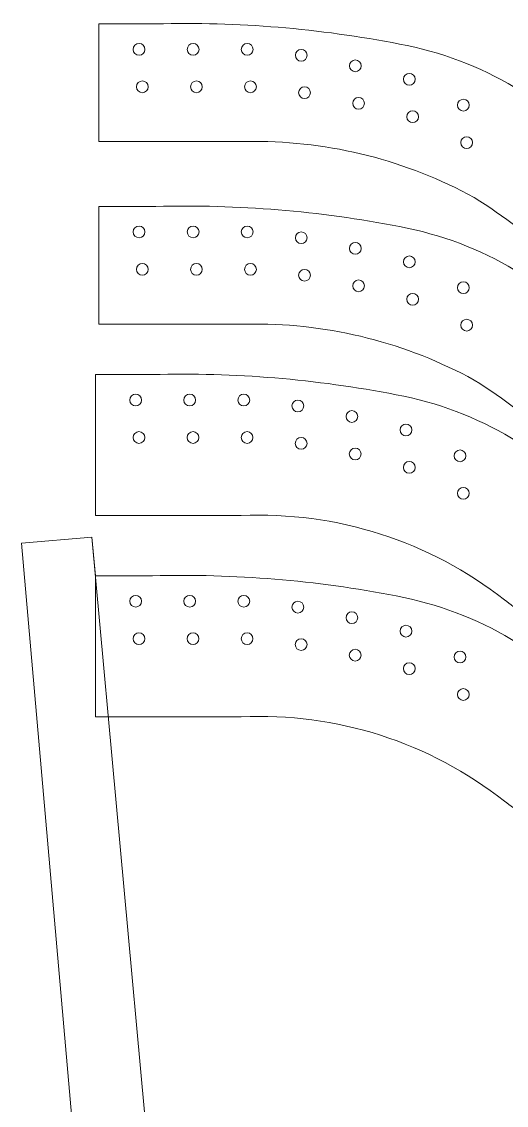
# Model space of a CAD drawing. Header units: inches. Extents: x -25.4 to 25.4, y -23 to 23.1.
# Drawn here: x -25.42 to -15.1, y 0.02 to 23.08 of the extents above; entities that cross this region are included whole.
import ezdxf

# ---------------------------------------------------------------- set-up
doc = ezdxf.new("R2010")
doc.units = ezdxf.units.IN
doc.header["$MEASUREMENT"] = 0
doc.layers.add('cut', color=6, linetype='Continuous', lineweight=0)
doc.layers.add('Layer 1', color=7, linetype='Continuous', true_color=0xffffff, plot=False)

msp = doc.modelspace()

# ---------------------------------------------------------------- linework, layer by layer
at = {"layer": 'cut', "color": 6, "lineweight": 9, "true_color": 0xff00ff}
for points in [[(-17.376, 22.6), (-19.083, 22.933), (-20.821, 23.077), (-22.56, 23.028)], [(-23.773, 23.028), (-23.773, 23.028), (-22.56, 23.028), (-22.56, 23.028)], [(-23.773, 23.028), (-23.773, 23.028), (-23.773, 20.528), (-23.773, 20.528)], [(-12.936, 19.963), (-14.056, 21.341), (-15.63, 22.275), (-17.376, 22.6)], [(-23.773, 20.528), (-23.773, 20.528), (-20.483, 20.528), (-20.483, 20.528)], [(-15.787, 19.334), (-17.226, 20.124), (-18.842, 20.534), (-20.483, 20.528)], [(-23.773, 19.144), (-23.773, 19.144), (-22.56, 19.144), (-22.56, 19.144)], [(-23.773, 19.144), (-23.773, 19.144), (-23.773, 16.644), (-23.773, 16.644)], [(-17.376, 18.716), (-19.083, 19.049), (-20.821, 19.193), (-22.56, 19.144)], [(-14.024, 17.97), (-14.564, 18.483), (-15.155, 18.94), (-15.787, 19.334)], [(-12.936, 16.079), (-14.056, 17.457), (-15.63, 18.392), (-17.376, 18.716)], [(-23.773, 16.644), (-23.773, 16.644), (-20.483, 16.644), (-20.483, 16.644)], [(-15.787, 15.451), (-17.226, 16.24), (-18.842, 16.651), (-20.483, 16.644)], [(-23.845, 15.567), (-23.845, 15.567), (-22.632, 15.567), (-22.632, 15.567)], [(-23.845, 15.567), (-23.845, 15.567), (-23.845, 12.567), (-23.845, 12.567)], [(-17.447, 15.139), (-19.154, 15.472), (-20.893, 15.615), (-22.632, 15.567)], [(-14.024, 14.087), (-14.564, 14.599), (-15.155, 15.056), (-15.787, 15.451)], [(-13.007, 12.502), (-14.128, 13.879), (-15.701, 14.814), (-17.447, 15.139)], [(-23.845, 12.567), (-23.845, 12.567), (-20.745, 12.567), (-20.745, 12.567)], [(-15.145, 10.772), (-16.735, 12.025), (-18.723, 12.663), (-20.745, 12.567)], [(-17.447, 10.857), (-19.154, 11.191), (-20.893, 11.334), (-22.632, 11.286)], [(-23.845, 11.286), (-23.845, 11.286), (-22.632, 11.286), (-22.632, 11.286)], [(-23.845, 11.286), (-23.845, 11.286), (-23.845, 8.286), (-23.845, 8.286)], [(-13.007, 8.22), (-14.128, 9.598), (-15.701, 10.533), (-17.447, 10.857)], [(-14.401, 10.185), (-14.643, 10.388), (-14.891, 10.584), (-15.145, 10.772)], [(-15.145, 6.49), (-16.735, 7.744), (-18.723, 8.381), (-20.745, 8.286)], [(-23.845, 8.286), (-23.845, 8.286), (-20.745, 8.286), (-20.745, 8.286)], [(-14.401, 5.904), (-14.643, 6.107), (-14.891, 6.303), (-15.145, 6.49)]]:
    msp.add_open_spline(points, degree=3, dxfattribs=at)
for points in [[(-22.793, 22.487), (-22.793, 22.557), (-22.849, 22.612), (-22.918, 22.612), (-22.918, 22.612), (-22.987, 22.612), (-23.043, 22.557), (-23.043, 22.487), (-23.043, 22.487), (-23.043, 22.418), (-22.987, 22.362), (-22.918, 22.362), (-22.918, 22.362), (-22.849, 22.362), (-22.793, 22.418), (-22.793, 22.487)], [(-21.643, 22.487), (-21.643, 22.557), (-21.699, 22.612), (-21.768, 22.612), (-21.768, 22.612), (-21.837, 22.612), (-21.893, 22.557), (-21.893, 22.487), (-21.893, 22.487), (-21.893, 22.418), (-21.837, 22.362), (-21.768, 22.362), (-21.768, 22.362), (-21.699, 22.362), (-21.643, 22.418), (-21.643, 22.487)], [(-20.493, 22.487), (-20.493, 22.557), (-20.549, 22.612), (-20.618, 22.612), (-20.618, 22.612), (-20.687, 22.612), (-20.743, 22.557), (-20.743, 22.487), (-20.743, 22.487), (-20.743, 22.418), (-20.687, 22.362), (-20.618, 22.362), (-20.618, 22.362), (-20.549, 22.362), (-20.493, 22.418), (-20.493, 22.487)], [(-19.343, 22.362), (-19.343, 22.432), (-19.399, 22.487), (-19.468, 22.487), (-19.468, 22.487), (-19.537, 22.487), (-19.593, 22.432), (-19.593, 22.362), (-19.593, 22.362), (-19.593, 22.293), (-19.537, 22.237), (-19.468, 22.237), (-19.468, 22.237), (-19.399, 22.237), (-19.343, 22.293), (-19.343, 22.362)], [(-18.193, 22.137), (-18.193, 22.206), (-18.249, 22.262), (-18.318, 22.262), (-18.318, 22.262), (-18.387, 22.262), (-18.443, 22.206), (-18.443, 22.137), (-18.443, 22.137), (-18.443, 22.068), (-18.387, 22.012), (-18.318, 22.012), (-18.318, 22.012), (-18.249, 22.012), (-18.193, 22.068), (-18.193, 22.137)], [(-17.043, 21.851), (-17.043, 21.92), (-17.099, 21.976), (-17.168, 21.976), (-17.168, 21.976), (-17.237, 21.976), (-17.293, 21.92), (-17.293, 21.851), (-17.293, 21.851), (-17.293, 21.782), (-17.237, 21.726), (-17.168, 21.726), (-17.168, 21.726), (-17.099, 21.726), (-17.043, 21.782), (-17.043, 21.851)], [(-22.723, 21.691), (-22.723, 21.76), (-22.779, 21.816), (-22.848, 21.816), (-22.848, 21.816), (-22.917, 21.816), (-22.973, 21.76), (-22.973, 21.691), (-22.973, 21.691), (-22.973, 21.621), (-22.917, 21.566), (-22.848, 21.566), (-22.848, 21.566), (-22.779, 21.566), (-22.723, 21.621), (-22.723, 21.691)], [(-21.573, 21.691), (-21.573, 21.76), (-21.629, 21.816), (-21.698, 21.816), (-21.698, 21.816), (-21.767, 21.816), (-21.823, 21.76), (-21.823, 21.691), (-21.823, 21.691), (-21.823, 21.621), (-21.767, 21.566), (-21.698, 21.566), (-21.698, 21.566), (-21.629, 21.566), (-21.573, 21.621), (-21.573, 21.691)], [(-20.423, 21.691), (-20.423, 21.76), (-20.479, 21.816), (-20.548, 21.816), (-20.548, 21.816), (-20.617, 21.816), (-20.673, 21.76), (-20.673, 21.691), (-20.673, 21.691), (-20.673, 21.621), (-20.617, 21.566), (-20.548, 21.566), (-20.548, 21.566), (-20.479, 21.566), (-20.423, 21.621), (-20.423, 21.691)], [(-19.273, 21.566), (-19.273, 21.635), (-19.329, 21.691), (-19.398, 21.691), (-19.398, 21.691), (-19.467, 21.691), (-19.523, 21.635), (-19.523, 21.566), (-19.523, 21.566), (-19.523, 21.496), (-19.467, 21.441), (-19.398, 21.441), (-19.398, 21.441), (-19.329, 21.441), (-19.273, 21.496), (-19.273, 21.566)], [(-18.123, 21.34), (-18.123, 21.409), (-18.179, 21.465), (-18.248, 21.465), (-18.248, 21.465), (-18.317, 21.465), (-18.373, 21.409), (-18.373, 21.34), (-18.373, 21.34), (-18.373, 21.271), (-18.317, 21.215), (-18.248, 21.215), (-18.248, 21.215), (-18.179, 21.215), (-18.123, 21.271), (-18.123, 21.34)], [(-15.893, 21.301), (-15.893, 21.37), (-15.949, 21.426), (-16.018, 21.426), (-16.018, 21.426), (-16.087, 21.426), (-16.143, 21.37), (-16.143, 21.301), (-16.143, 21.301), (-16.143, 21.232), (-16.087, 21.176), (-16.018, 21.176), (-16.018, 21.176), (-15.949, 21.176), (-15.893, 21.232), (-15.893, 21.301)], [(-16.973, 21.054), (-16.973, 21.123), (-17.029, 21.179), (-17.098, 21.179), (-17.098, 21.179), (-17.167, 21.179), (-17.223, 21.123), (-17.223, 21.054), (-17.223, 21.054), (-17.223, 20.985), (-17.167, 20.929), (-17.098, 20.929), (-17.098, 20.929), (-17.029, 20.929), (-16.973, 20.985), (-16.973, 21.054)], [(-15.823, 20.504), (-15.823, 20.573), (-15.879, 20.629), (-15.948, 20.629), (-15.948, 20.629), (-16.017, 20.629), (-16.073, 20.573), (-16.073, 20.504), (-16.073, 20.504), (-16.073, 20.435), (-16.017, 20.379), (-15.948, 20.379), (-15.948, 20.379), (-15.879, 20.379), (-15.823, 20.435), (-15.823, 20.504)], [(-22.793, 18.604), (-22.793, 18.673), (-22.849, 18.729), (-22.918, 18.729), (-22.918, 18.729), (-22.987, 18.729), (-23.043, 18.673), (-23.043, 18.604), (-23.043, 18.604), (-23.043, 18.535), (-22.987, 18.479), (-22.918, 18.479), (-22.918, 18.479), (-22.849, 18.479), (-22.793, 18.535), (-22.793, 18.604)], [(-21.643, 18.604), (-21.643, 18.673), (-21.699, 18.729), (-21.768, 18.729), (-21.768, 18.729), (-21.837, 18.729), (-21.893, 18.673), (-21.893, 18.604), (-21.893, 18.604), (-21.893, 18.535), (-21.837, 18.479), (-21.768, 18.479), (-21.768, 18.479), (-21.699, 18.479), (-21.643, 18.535), (-21.643, 18.604)], [(-20.493, 18.604), (-20.493, 18.673), (-20.549, 18.729), (-20.618, 18.729), (-20.618, 18.729), (-20.687, 18.729), (-20.743, 18.673), (-20.743, 18.604), (-20.743, 18.604), (-20.743, 18.535), (-20.687, 18.479), (-20.618, 18.479), (-20.618, 18.479), (-20.549, 18.479), (-20.493, 18.535), (-20.493, 18.604)], [(-19.343, 18.479), (-19.343, 18.548), (-19.399, 18.604), (-19.468, 18.604), (-19.468, 18.604), (-19.537, 18.604), (-19.593, 18.548), (-19.593, 18.479), (-19.593, 18.479), (-19.593, 18.41), (-19.537, 18.354), (-19.468, 18.354), (-19.468, 18.354), (-19.399, 18.354), (-19.343, 18.41), (-19.343, 18.479)], [(-18.193, 18.253), (-18.193, 18.322), (-18.249, 18.378), (-18.318, 18.378), (-18.318, 18.378), (-18.387, 18.378), (-18.443, 18.322), (-18.443, 18.253), (-18.443, 18.253), (-18.443, 18.184), (-18.387, 18.128), (-18.318, 18.128), (-18.318, 18.128), (-18.249, 18.128), (-18.193, 18.184), (-18.193, 18.253)], [(-17.043, 17.967), (-17.043, 18.036), (-17.099, 18.092), (-17.168, 18.092), (-17.168, 18.092), (-17.237, 18.092), (-17.293, 18.036), (-17.293, 17.967), (-17.293, 17.967), (-17.293, 17.898), (-17.237, 17.842), (-17.168, 17.842), (-17.168, 17.842), (-17.099, 17.842), (-17.043, 17.898), (-17.043, 17.967)], [(-22.723, 17.807), (-22.723, 17.876), (-22.779, 17.932), (-22.848, 17.932), (-22.848, 17.932), (-22.917, 17.932), (-22.973, 17.876), (-22.973, 17.807), (-22.973, 17.807), (-22.973, 17.738), (-22.917, 17.682), (-22.848, 17.682), (-22.848, 17.682), (-22.779, 17.682), (-22.723, 17.738), (-22.723, 17.807)], [(-21.573, 17.807), (-21.573, 17.876), (-21.629, 17.932), (-21.698, 17.932), (-21.698, 17.932), (-21.767, 17.932), (-21.823, 17.876), (-21.823, 17.807), (-21.823, 17.807), (-21.823, 17.738), (-21.767, 17.682), (-21.698, 17.682), (-21.698, 17.682), (-21.629, 17.682), (-21.573, 17.738), (-21.573, 17.807)], [(-20.423, 17.807), (-20.423, 17.876), (-20.479, 17.932), (-20.548, 17.932), (-20.548, 17.932), (-20.617, 17.932), (-20.673, 17.876), (-20.673, 17.807), (-20.673, 17.807), (-20.673, 17.738), (-20.617, 17.682), (-20.548, 17.682), (-20.548, 17.682), (-20.479, 17.682), (-20.423, 17.738), (-20.423, 17.807)], [(-19.273, 17.682), (-19.273, 17.751), (-19.329, 17.807), (-19.398, 17.807), (-19.398, 17.807), (-19.467, 17.807), (-19.523, 17.751), (-19.523, 17.682), (-19.523, 17.682), (-19.523, 17.613), (-19.467, 17.557), (-19.398, 17.557), (-19.398, 17.557), (-19.329, 17.557), (-19.273, 17.613), (-19.273, 17.682)], [(-18.123, 17.456), (-18.123, 17.526), (-18.179, 17.581), (-18.248, 17.581), (-18.248, 17.581), (-18.317, 17.581), (-18.373, 17.526), (-18.373, 17.456), (-18.373, 17.456), (-18.373, 17.387), (-18.317, 17.331), (-18.248, 17.331), (-18.248, 17.331), (-18.179, 17.331), (-18.123, 17.387), (-18.123, 17.456)], [(-15.893, 17.417), (-15.893, 17.486), (-15.949, 17.542), (-16.018, 17.542), (-16.018, 17.542), (-16.087, 17.542), (-16.143, 17.486), (-16.143, 17.417), (-16.143, 17.417), (-16.143, 17.348), (-16.087, 17.292), (-16.018, 17.292), (-16.018, 17.292), (-15.949, 17.292), (-15.893, 17.348), (-15.893, 17.417)], [(-16.973, 17.17), (-16.973, 17.239), (-17.029, 17.295), (-17.098, 17.295), (-17.098, 17.295), (-17.167, 17.295), (-17.223, 17.239), (-17.223, 17.17), (-17.223, 17.17), (-17.223, 17.101), (-17.167, 17.045), (-17.098, 17.045), (-17.098, 17.045), (-17.029, 17.045), (-16.973, 17.101), (-16.973, 17.17)], [(-15.823, 16.62), (-15.823, 16.689), (-15.879, 16.745), (-15.948, 16.745), (-15.948, 16.745), (-16.017, 16.745), (-16.073, 16.689), (-16.073, 16.62), (-16.073, 16.62), (-16.073, 16.551), (-16.017, 16.495), (-15.948, 16.495), (-15.948, 16.495), (-15.879, 16.495), (-15.823, 16.551), (-15.823, 16.62)], [(-22.865, 15.026), (-22.865, 15.095), (-22.92, 15.151), (-22.99, 15.151), (-22.99, 15.151), (-23.059, 15.151), (-23.115, 15.095), (-23.115, 15.026), (-23.115, 15.026), (-23.115, 14.957), (-23.059, 14.901), (-22.99, 14.901), (-22.99, 14.901), (-22.92, 14.901), (-22.865, 14.957), (-22.865, 15.026)], [(-21.715, 15.026), (-21.715, 15.095), (-21.77, 15.151), (-21.84, 15.151), (-21.84, 15.151), (-21.909, 15.151), (-21.965, 15.095), (-21.965, 15.026), (-21.965, 15.026), (-21.965, 14.957), (-21.909, 14.901), (-21.84, 14.901), (-21.84, 14.901), (-21.77, 14.901), (-21.715, 14.957), (-21.715, 15.026)], [(-20.565, 15.026), (-20.565, 15.095), (-20.62, 15.151), (-20.69, 15.151), (-20.69, 15.151), (-20.759, 15.151), (-20.815, 15.095), (-20.815, 15.026), (-20.815, 15.026), (-20.815, 14.957), (-20.759, 14.901), (-20.69, 14.901), (-20.69, 14.901), (-20.62, 14.901), (-20.565, 14.957), (-20.565, 15.026)], [(-19.415, 14.901), (-19.415, 14.97), (-19.47, 15.026), (-19.54, 15.026), (-19.54, 15.026), (-19.609, 15.026), (-19.665, 14.97), (-19.665, 14.901), (-19.665, 14.901), (-19.665, 14.832), (-19.609, 14.776), (-19.54, 14.776), (-19.54, 14.776), (-19.47, 14.776), (-19.415, 14.832), (-19.415, 14.901)], [(-18.265, 14.676), (-18.265, 14.745), (-18.32, 14.801), (-18.39, 14.801), (-18.39, 14.801), (-18.459, 14.801), (-18.515, 14.745), (-18.515, 14.676), (-18.515, 14.676), (-18.515, 14.607), (-18.459, 14.551), (-18.39, 14.551), (-18.39, 14.551), (-18.32, 14.551), (-18.265, 14.607), (-18.265, 14.676)], [(-22.795, 14.229), (-22.795, 14.298), (-22.851, 14.354), (-22.92, 14.354), (-22.92, 14.354), (-22.989, 14.354), (-23.045, 14.298), (-23.045, 14.229), (-23.045, 14.229), (-23.045, 14.16), (-22.989, 14.104), (-22.92, 14.104), (-22.92, 14.104), (-22.851, 14.104), (-22.795, 14.16), (-22.795, 14.229)], [(-21.645, 14.229), (-21.645, 14.298), (-21.701, 14.354), (-21.77, 14.354), (-21.77, 14.354), (-21.839, 14.354), (-21.895, 14.298), (-21.895, 14.229), (-21.895, 14.229), (-21.895, 14.16), (-21.839, 14.104), (-21.77, 14.104), (-21.77, 14.104), (-21.701, 14.104), (-21.645, 14.16), (-21.645, 14.229)], [(-20.495, 14.229), (-20.495, 14.298), (-20.551, 14.354), (-20.62, 14.354), (-20.62, 14.354), (-20.689, 14.354), (-20.745, 14.298), (-20.745, 14.229), (-20.745, 14.229), (-20.745, 14.16), (-20.689, 14.104), (-20.62, 14.104), (-20.62, 14.104), (-20.551, 14.104), (-20.495, 14.16), (-20.495, 14.229)], [(-17.115, 14.39), (-17.115, 14.459), (-17.17, 14.515), (-17.24, 14.515), (-17.24, 14.515), (-17.309, 14.515), (-17.365, 14.459), (-17.365, 14.39), (-17.365, 14.39), (-17.365, 14.321), (-17.309, 14.265), (-17.24, 14.265), (-17.24, 14.265), (-17.17, 14.265), (-17.115, 14.321), (-17.115, 14.39)], [(-19.345, 14.104), (-19.345, 14.173), (-19.401, 14.229), (-19.47, 14.229), (-19.47, 14.229), (-19.539, 14.229), (-19.595, 14.173), (-19.595, 14.104), (-19.595, 14.104), (-19.595, 14.035), (-19.539, 13.979), (-19.47, 13.979), (-19.47, 13.979), (-19.401, 13.979), (-19.345, 14.035), (-19.345, 14.104)], [(-18.195, 13.879), (-18.195, 13.948), (-18.251, 14.004), (-18.32, 14.004), (-18.32, 14.004), (-18.389, 14.004), (-18.445, 13.948), (-18.445, 13.879), (-18.445, 13.879), (-18.445, 13.81), (-18.389, 13.754), (-18.32, 13.754), (-18.32, 13.754), (-18.251, 13.754), (-18.195, 13.81), (-18.195, 13.879)], [(-15.965, 13.839), (-15.965, 13.908), (-16.02, 13.964), (-16.09, 13.964), (-16.09, 13.964), (-16.159, 13.964), (-16.215, 13.908), (-16.215, 13.839), (-16.215, 13.839), (-16.215, 13.77), (-16.159, 13.714), (-16.09, 13.714), (-16.09, 13.714), (-16.02, 13.714), (-15.965, 13.77), (-15.965, 13.839)], [(-17.045, 13.593), (-17.045, 13.662), (-17.101, 13.718), (-17.17, 13.718), (-17.17, 13.718), (-17.239, 13.718), (-17.295, 13.662), (-17.295, 13.593), (-17.295, 13.593), (-17.295, 13.524), (-17.239, 13.468), (-17.17, 13.468), (-17.17, 13.468), (-17.101, 13.468), (-17.045, 13.524), (-17.045, 13.593)], [(-15.895, 13.042), (-15.895, 13.111), (-15.951, 13.167), (-16.02, 13.167), (-16.02, 13.167), (-16.089, 13.167), (-16.145, 13.111), (-16.145, 13.042), (-16.145, 13.042), (-16.145, 12.973), (-16.089, 12.917), (-16.02, 12.917), (-16.02, 12.917), (-15.951, 12.917), (-15.895, 12.973), (-15.895, 13.042)], [(-22.865, 10.745), (-22.865, 10.814), (-22.92, 10.87), (-22.99, 10.87), (-22.99, 10.87), (-23.059, 10.87), (-23.115, 10.814), (-23.115, 10.745), (-23.115, 10.745), (-23.115, 10.676), (-23.059, 10.62), (-22.99, 10.62), (-22.99, 10.62), (-22.92, 10.62), (-22.865, 10.676), (-22.865, 10.745)], [(-21.715, 10.745), (-21.715, 10.814), (-21.77, 10.87), (-21.84, 10.87), (-21.84, 10.87), (-21.909, 10.87), (-21.965, 10.814), (-21.965, 10.745), (-21.965, 10.745), (-21.965, 10.676), (-21.909, 10.62), (-21.84, 10.62), (-21.84, 10.62), (-21.77, 10.62), (-21.715, 10.676), (-21.715, 10.745)], [(-20.565, 10.745), (-20.565, 10.814), (-20.62, 10.87), (-20.69, 10.87), (-20.69, 10.87), (-20.759, 10.87), (-20.815, 10.814), (-20.815, 10.745), (-20.815, 10.745), (-20.815, 10.676), (-20.759, 10.62), (-20.69, 10.62), (-20.69, 10.62), (-20.62, 10.62), (-20.565, 10.676), (-20.565, 10.745)], [(-19.415, 10.62), (-19.415, 10.689), (-19.47, 10.745), (-19.54, 10.745), (-19.54, 10.745), (-19.609, 10.745), (-19.665, 10.689), (-19.665, 10.62), (-19.665, 10.62), (-19.665, 10.551), (-19.609, 10.495), (-19.54, 10.495), (-19.54, 10.495), (-19.47, 10.495), (-19.415, 10.551), (-19.415, 10.62)], [(-18.265, 10.395), (-18.265, 10.464), (-18.32, 10.52), (-18.39, 10.52), (-18.39, 10.52), (-18.459, 10.52), (-18.515, 10.464), (-18.515, 10.395), (-18.515, 10.395), (-18.515, 10.326), (-18.459, 10.27), (-18.39, 10.27), (-18.39, 10.27), (-18.32, 10.27), (-18.265, 10.326), (-18.265, 10.395)], [(-17.115, 10.109), (-17.115, 10.178), (-17.17, 10.234), (-17.24, 10.234), (-17.24, 10.234), (-17.309, 10.234), (-17.365, 10.178), (-17.365, 10.109), (-17.365, 10.109), (-17.365, 10.039), (-17.309, 9.984), (-17.24, 9.984), (-17.24, 9.984), (-17.17, 9.984), (-17.115, 10.039), (-17.115, 10.109)], [(-22.795, 9.948), (-22.795, 10.017), (-22.851, 10.073), (-22.92, 10.073), (-22.92, 10.073), (-22.989, 10.073), (-23.045, 10.017), (-23.045, 9.948), (-23.045, 9.948), (-23.045, 9.879), (-22.989, 9.823), (-22.92, 9.823), (-22.92, 9.823), (-22.851, 9.823), (-22.795, 9.879), (-22.795, 9.948)], [(-21.645, 9.948), (-21.645, 10.017), (-21.701, 10.073), (-21.77, 10.073), (-21.77, 10.073), (-21.839, 10.073), (-21.895, 10.017), (-21.895, 9.948), (-21.895, 9.948), (-21.895, 9.879), (-21.839, 9.823), (-21.77, 9.823), (-21.77, 9.823), (-21.701, 9.823), (-21.645, 9.879), (-21.645, 9.948)], [(-20.495, 9.948), (-20.495, 10.017), (-20.551, 10.073), (-20.62, 10.073), (-20.62, 10.073), (-20.689, 10.073), (-20.745, 10.017), (-20.745, 9.948), (-20.745, 9.948), (-20.745, 9.879), (-20.689, 9.823), (-20.62, 9.823), (-20.62, 9.823), (-20.551, 9.823), (-20.495, 9.879), (-20.495, 9.948)], [(-19.345, 9.823), (-19.345, 9.892), (-19.401, 9.948), (-19.47, 9.948), (-19.47, 9.948), (-19.539, 9.948), (-19.595, 9.892), (-19.595, 9.823), (-19.595, 9.823), (-19.595, 9.754), (-19.539, 9.698), (-19.47, 9.698), (-19.47, 9.698), (-19.401, 9.698), (-19.345, 9.754), (-19.345, 9.823)], [(-18.195, 9.598), (-18.195, 9.667), (-18.251, 9.723), (-18.32, 9.723), (-18.32, 9.723), (-18.389, 9.723), (-18.445, 9.667), (-18.445, 9.598), (-18.445, 9.598), (-18.445, 9.529), (-18.389, 9.473), (-18.32, 9.473), (-18.32, 9.473), (-18.251, 9.473), (-18.195, 9.529), (-18.195, 9.598)], [(-15.965, 9.558), (-15.965, 9.627), (-16.02, 9.683), (-16.09, 9.683), (-16.09, 9.683), (-16.159, 9.683), (-16.215, 9.627), (-16.215, 9.558), (-16.215, 9.558), (-16.215, 9.489), (-16.159, 9.433), (-16.09, 9.433), (-16.09, 9.433), (-16.02, 9.433), (-15.965, 9.489), (-15.965, 9.558)], [(-17.045, 9.312), (-17.045, 9.381), (-17.101, 9.437), (-17.17, 9.437), (-17.17, 9.437), (-17.239, 9.437), (-17.295, 9.381), (-17.295, 9.312), (-17.295, 9.312), (-17.295, 9.243), (-17.239, 9.187), (-17.17, 9.187), (-17.17, 9.187), (-17.101, 9.187), (-17.045, 9.243), (-17.045, 9.312)], [(-15.895, 8.761), (-15.895, 8.83), (-15.951, 8.886), (-16.02, 8.886), (-16.02, 8.886), (-16.089, 8.886), (-16.145, 8.83), (-16.145, 8.761), (-16.145, 8.761), (-16.145, 8.692), (-16.089, 8.636), (-16.02, 8.636), (-16.02, 8.636), (-15.951, 8.636), (-15.895, 8.692), (-15.895, 8.761)]]:
    msp.add_open_spline(points, degree=3, knots=[0, 0, 0, 0, 0.2, 0.2, 0.2, 0.2, 0.4, 0.4, 0.4, 0.4, 0.6, 0.6, 0.6, 0.6, 1, 1, 1, 1], dxfattribs=at)
at = {"layer": 'cut', "lineweight": 9}
msp.add_open_spline([(-23.845, 11.286), (-23.845, 11.286), (-23.921, 12.109), (-23.921, 12.109)], degree=3, dxfattribs=at)
at = {"layer": 'Layer 1', "lineweight": 9}
for points in [[(-23.921, 12.109), (-23.921, 12.109), (-25.416, 11.979), (-25.416, 11.979)], [(-23.921, 12.109), (-23.921, 12.109), (-20.911, -20.803), (-20.911, -20.803)], [(-25.416, 11.979), (-25.416, 11.979), (-22.559, -20.669), (-22.559, -20.669)], [(0.155, 3.286), (0.155, 3.286), (-20.911, -20.803), (-20.911, -20.803)]]:
    msp.add_open_spline(points, degree=3, dxfattribs=at)

doc.saveas('drawing.dxf')
